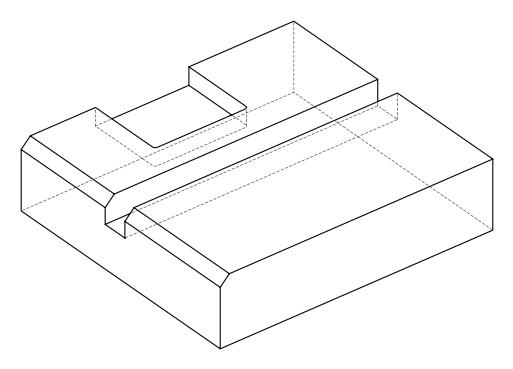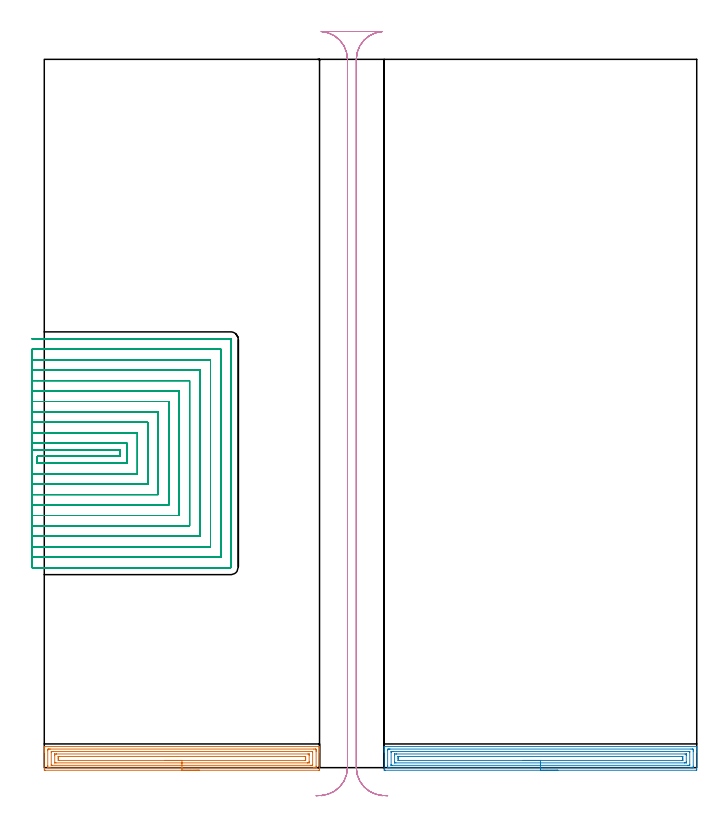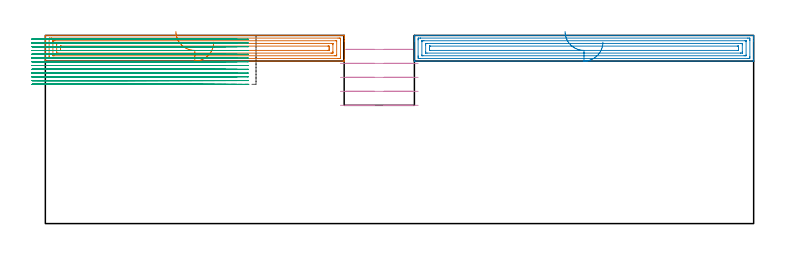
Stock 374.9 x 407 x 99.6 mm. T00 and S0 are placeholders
(PLAN: 4 operations, 2 tool changes, 134.1 min)
(1 AREA_MILL | FG_CHAMFER_SURFACE | UGT0205_001 | 6.61 min | 15271 mm3)
(2 AREA_MILL_1 | FG_CHAMFER_SURFACE_1 | UGT0205_001 | 7.47 min | 17251 mm3)
(3 MILL_SLOT | SLOT_PARTIAL_RECTANGULAR | NXT0201_009 | Follow Part, ap 2, ae 75% | 110.42 min | 402660 mm3)
(4 MILL_RECTANGULAR_SLOT | SLOT_RECTANGULAR | UGT0201_004 | Follow Part, ap 8, ae 75% | 9.59 min | 557612 mm3)
(TOOL UGT0205_001 | Chamfer Mill 20 x 3 x 45 deg. | D20 FL50 Z2)
(TOOL NXT0201_009 | ENDMILL 8mm [2P460-0800-NA 1630] | D8 FL26 Z6)
(TOOL UGT0201_004 | End Mill 32 mm | D32 FL53 Z6)
(OP 1 AREA_MILL)
G17 G21 G94 G90
T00 M6
G54
G17 G0 G90 X89.1 Y-1.5 S1061 M3
G43 Z109.6 H0
Z96.
G94 G1 X89.062 Z95.128 F250.
X88.948 Z94.263
X88.759 Z93.412
X88.497 Z92.58
X88.163 Z91.774
X87.76 Z91.
X87.292 Z90.264
X86.76 Z89.572
X86.171 Z88.929
X85.528 Z88.34
X84.836 Z87.808
X84.1 Z87.34
X83.326 Z86.937
X82.52 Z86.603
X81.688 Z86.341
X80.836 Z86.152
X79.972 Z86.038
X79.1 Z86.
X0.6
X0.276 Y-1.497 Z86.002
X0.01 Y-1.492 Z86.006
X0. Y-1.221 Z86.276
Y8.86 Z96.354
Y9.443 Z96.94
Y9.75 Z97.246
Y10.333 Z97.829
Y10.64 Z98.135
Y11.253 Z98.752
Y11.707 Z99.206
X0.007 Y12.059 Z99.55
X0.01 Y12.097 Z99.588
X0.154 Y12.1 Z99.6
X158.046
X158.19 Y12.097 Z99.588
X158.193 Y12.059 Z99.55
X158.2 Y11.707 Z99.206
Y11.253 Z98.752
Y10.64 Z98.135
Y9.443 Z96.94
Y8.86 Z96.354
Y-0.638 Z86.859
X158.198 Y-0.93 Z86.568
X158.193 Y-1.492 Z86.006
X158.165 Y-1.494 Z86.004
X157.6 Y-1.5 Z86.
X79.1
Y-0.086 Z87.414
X3.276
X2.427 Y-0.083 Z87.417
X2.384 Y-0.08 Z87.42
X2.01 Y-0.04 Z87.46
X2.003 Y0.34 Z87.84
X2.001 Y0.85 Z88.35
X2. Y1.233 Z88.733
X2.001 Y9.75 Z97.25
X2.002 Y10.13 Z97.63
X2.01 Y10.64 Z98.14
X2.344 Y10.68 Z98.18
X2.384 Y10.682 Z98.182
X3.23 Y10.686 Z98.186
X3.276
X154.924
X155.773 Y10.683 Z98.183
X155.816 Y10.68 Z98.18
X156.19 Y10.64 Z98.14
X156.197 Y10.26 Z97.76
X156.199 Y9.75 Z97.25
X156.2 Y9.367 Z96.867
X156.199 Y0.85 Z88.35
X156.198 Y0.47 Z87.97
X156.19 Y-0.04 Z87.46
X155.856 Y-0.08 Z87.42
X155.816 Y-0.082 Z87.418
X154.97 Y-0.086 Z87.414
X154.924
X79.1
Y1.328 Z88.828
X4.581 Y1.329 Z88.829
X4.168 Y1.33 Z88.83
X4.032 Y1.333 Z88.833
X4.016 Y1.335 Z88.835
X4.01 Y1.372 Z88.872
X4.003 Y1.461 Z88.961
X4.001 Y1.573 Z89.073
Y8.86 Z96.36
X4.002 Y9.025 Z96.525
X4.01 Y9.194 Z96.694
X4.022 Y9.265 Z96.765
X4.065 Y9.267 Z96.767
X4.168 Y9.269 Z96.769
X4.648 Y9.271 Z96.771
X5.06 Y9.272 Z96.772
X153.62 Y9.271 Z96.771
X154.032 Y9.269 Z96.769
X154.168 Y9.267 Z96.767
X154.184 Y9.265 Z96.765
X154.19 Y9.228 Z96.728
X154.196 Y9.139 Z96.639
X154.199 Y9.027 Z96.527
Y1.74 Z89.24
X154.198 Y1.575 Z89.075
X154.19 Y1.406 Z88.906
X154.178 Y1.335 Z88.835
X154.135 Y1.333 Z88.833
X154.032 Y1.33 Z88.83
X153.552 Y1.329 Z88.829
X153.14 Y1.328 Z88.828
X79.1
Y2.743 Z90.243
X6.731
X6.05 Y2.748 Z90.248
X6.017 Y2.749 Z90.249
X6.01 Y2.785 Z90.285
X6.005 Y2.882 Z90.382
X6.001 Y3.079 Z90.579
X6. Y7.08 Z94.58
X6.002 Y7.501 Z95.001
X6.005 Y7.711 Z95.211
X6.01 Y7.816 Z95.316
X6.021 Y7.851 Z95.351
X6.069 Y7.853 Z95.353
X6.844 Y7.857 Z95.357
X6.957
X151.469
X152.15 Y7.852 Z95.352
X152.183 Y7.851 Z95.351
X152.19 Y7.815 Z95.315
X152.195 Y7.718 Z95.218
X152.199 Y7.521 Z95.021
X152.2 Y7.128 Z94.628
Y3.52 Z91.02
X152.198 Y3.099 Z90.599
X152.195 Y2.889 Z90.389
X152.19 Y2.784 Z90.284
X152.179 Y2.749 Z90.249
X152.131 Y2.747 Z90.247
X151.356 Y2.743 Z90.243
X151.243
X79.1
Y4.157 Z91.657
X8.628
X8.374 Y4.158 Z91.658
X8.205 Y4.16 Z91.66
X8.071 Y4.164 Z91.664
X8.01 Y4.171 Z91.671
X8.008 Y4.202 Z91.702
X8.004 Y4.41 Z91.91
X8. Y5.036 Z92.536
Y5.3 Z92.8
Y5.927 Z93.427
X8.001 Y6.19 Z93.69
X8.005 Y6.347 Z93.847
X8.01 Y6.424 Z93.924
X8.012 Y6.436 Z93.936
X8.049 Y6.439 Z93.939
X8.121 Y6.441 Z93.941
X8.375 Y6.443 Z93.943
X8.628
X149.572
X149.826 Y6.442 Z93.942
X149.995 Y6.44 Z93.94
X150.129 Y6.436 Z93.936
X150.19 Y6.429 Z93.929
X150.192 Y6.398 Z93.898
X150.196 Y6.19 Z93.69
X150.2 Y5.563 Z93.063
Y5.3 Z92.8
Y4.673 Z92.173
X150.199 Y4.41 Z91.91
X150.195 Y4.253 Z91.753
X150.19 Y4.176 Z91.676
X150.188 Y4.164 Z91.664
X150.151 Y4.161 Z91.661
X150.079 Y4.159 Z91.659
X149.825 Y4.157 Z91.657
X149.572
X79.1
X78.228 Z91.695
X77.364 Z91.809
X76.512 Z91.998
X75.68 Z92.26
X74.874 Z92.594
X74.1 Z92.997
X73.364 Z93.465
X72.672 Z93.996
X72.029 Z94.586
X71.44 Z95.229
X70.908 Z95.921
X70.44 Z96.657
X70.037 Z97.431
X69.703 Z98.237
X69.441 Z99.069
X69.252 Z99.92
X69.138 Z100.785
X69.1 Z101.657
G0 Z109.6
M5
M2
(OP 2 AREA_MILL_1)
G17 G21 G94 G90
T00 M6
G54
G17 G0 G90 X295.1 Y-1.5 S1061 M3
G43 Z109.6 H0
Z96.
G94 G1 X295.062 Z95.128 F250.
X294.948 Z94.263
X294.759 Z93.412
X294.497 Z92.58
X294.163 Z91.774
X293.76 Z91.
X293.292 Z90.264
X292.76 Z89.572
X292.171 Z88.929
X291.528 Z88.34
X290.836 Z87.808
X290.1 Z87.34
X289.326 Z86.937
X288.52 Z86.603
X287.688 Z86.341
X286.837 Z86.152
X285.972 Z86.038
X285.1 Z86.
X195.899
X195.576 Y-1.497 Z86.001
X195.31 Y-1.492 Z86.006
X195.3 Y-1.222 Z86.275
Y8.86 Z96.354
Y9.444 Z96.941
Y9.75 Z97.246
Y10.334 Z97.83
Y10.64 Z98.135
Y11.251 Z98.75
Y11.708 Z99.207
X195.306 Y12.059 Z99.55
X195.31 Y12.097 Z99.588
X195.453 Y12.1 Z99.6
X374.747
X374.88 Y12.097 Z99.589
X374.894 Y12.069 Z99.56
X374.896 Y12.058 Z99.549
X374.897 Y11.715 Z99.214
Y11.241 Z98.74
X374.898 Y10.64 Z98.135
Y9.448 Z96.945
Y8.86 Z96.354
X374.9 Y-0.93 Z86.567
X374.898 Y-1.224 Z86.274
X374.89 Y-1.492 Z86.006
X374.622 Y-1.499 Z85.999
X285.1 Y-1.5 Z86.
Y-0.086 Z87.414
X198.575
X197.726 Y-0.083 Z87.417
X197.683 Y-0.08 Z87.42
X197.31 Y-0.04 Z87.46
X197.303 Y0.34 Z87.84
X197.301 Y0.85 Z88.35
X197.3 Y1.233 Z88.733
X197.301 Y9.75 Z97.25
X197.302 Y10.13 Z97.63
X197.31 Y10.64 Z98.14
X197.643 Y10.68 Z98.18
X197.683 Y10.682 Z98.182
X198.529 Y10.686 Z98.186
X198.575
X371.625
X372.474 Y10.683 Z98.183
X372.517 Y10.68 Z98.18
X372.888 Y10.64 Z98.14
X372.895 Y10.263 Z97.763
X372.897 Y9.75 Z97.25
X372.898 Y9.37 Z96.87
X372.899 Y0.85 Z88.35
X372.897 Y0.471 Z87.971
X372.89 Y-0.04 Z87.46
X372.557 Y-0.08 Z87.42
X372.517 Y-0.082 Z87.418
X371.671 Y-0.086 Z87.414
X371.625
X285.1
Y1.328 Z88.828
X199.88 Y1.329 Z88.829
X199.467 Y1.33 Z88.83
X199.331 Y1.333 Z88.833
X199.315 Y1.335 Z88.835
X199.309 Y1.374 Z88.874
X199.303 Y1.462 Z88.962
X199.301 Y1.573 Z89.073
X199.3 Y1.74 Z89.24
X199.301 Y8.86 Z96.36
X199.302 Y9.025 Z96.525
X199.31 Y9.193 Z96.693
X199.322 Y9.265 Z96.765
X199.365 Y9.267 Z96.767
X199.467 Y9.27 Z96.77
X199.947 Y9.271 Z96.771
X200.359 Y9.272 Z96.772
X370.32 Y9.271 Z96.771
X370.733 Y9.27 Z96.77
X370.869 Y9.267 Z96.767
X370.885 Y9.265 Z96.765
X370.89 Y9.222 Z96.722
X370.895 Y9.134 Z96.634
X370.897 Y9.025 Z96.525
X370.898 Y8.86 Z96.36
X370.899 Y1.74 Z89.24
X370.898 Y1.576 Z89.076
X370.889 Y1.408 Z88.908
X370.878 Y1.335 Z88.835
X370.835 Y1.333 Z88.833
X370.733 Y1.33 Z88.83
X370.253 Y1.329 Z88.829
X369.841 Y1.328 Z88.828
X285.1
Y2.743 Z90.243
X202.03
X201.35 Y2.748 Z90.248
X201.316 Y2.749 Z90.249
X201.31 Y2.785 Z90.285
X201.306 Y2.883 Z90.383
X201.302 Y3.079 Z90.579
X201.3 Y3.471 Z90.971
Y7.08 Z94.58
X201.302 Y7.501 Z95.001
X201.306 Y7.711 Z95.211
X201.31 Y7.815 Z95.315
X201.32 Y7.851 Z95.351
X201.369 Y7.852 Z95.352
X202.143 Y7.857 Z95.357
X202.256
X368.17
X368.85 Y7.851 Z95.351
X368.883
X368.888 Y7.813 Z95.313
X368.893 Y7.716 Z95.216
X368.896 Y7.521 Z95.021
X368.898 Y7.13 Z94.63
X368.899 Y3.52 Z91.02
X368.897 Y3.1 Z90.6
X368.893 Y2.89 Z90.39
X368.889 Y2.786 Z90.286
X368.88 Y2.749 Z90.249
X368.831 Y2.748 Z90.248
X368.057 Y2.743 Z90.243
X367.944
X285.1
Y4.157 Z91.657
X203.927
X203.674 Y4.158 Z91.658
X203.504 Y4.16 Z91.66
X203.37 Y4.164 Z91.664
X203.31 Y4.171 Z91.671
X203.308 Y4.202 Z91.702
X203.304 Y4.41 Z91.91
X203.3 Y5.036 Z92.536
Y5.3 Z92.8
Y5.926 Z93.426
X203.301 Y6.19 Z93.69
X203.304 Y6.346 Z93.846
X203.309 Y6.424 Z93.924
X203.312 Y6.436 Z93.936
X203.348 Y6.439 Z93.939
X203.42 Y6.441 Z93.941
X203.674 Y6.443 Z93.943
X203.927
X366.273
X366.527 Y6.442 Z93.942
X366.696 Y6.44 Z93.94
X366.83 Y6.436 Z93.936
X366.889 Y6.428 Z93.928
X366.891 Y6.398 Z93.898
X366.894 Y6.19 Z93.69
X366.898 Y5.566 Z93.066
X366.899 Y5.3 Z92.8
Y4.675 Z92.175
X366.898 Y4.41 Z91.91
X366.895 Y4.254 Z91.754
X366.891 Y4.177 Z91.677
X366.888 Y4.164 Z91.664
X366.852 Y4.161 Z91.661
X366.78 Y4.159 Z91.659
X366.526 Y4.157 Z91.657
X366.273
X285.1
X284.228 Z91.695
X283.364 Z91.809
X282.512 Z91.998
X281.68 Z92.26
X280.874 Z92.594
X280.1 Z92.997
X279.364 Z93.465
X278.672 Z93.996
X278.029 Z94.586
X277.44 Z95.229
X276.909 Z95.921
X276.44 Z96.657
X276.037 Z97.431
X275.703 Z98.237
X275.441 Z99.069
X275.252 Z99.92
X275.138 Z100.785
X275.1 Z101.657
G0 Z109.6
M5
M2
(OP 3 MILL_SLOT)
G17 G21 G94 G90
T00 M6
G54
G17 G0 G90 X-7. Y182.4 S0 M3
G43 Z109.6 H1
Z97.608
G94 G1 X-4. F250.
X43.5 F500.
Y178.9
X-4.
Y174.9
X47.5
Y186.4
X-4.
X-7. F250.
Y168.9
X-4.
X53.5 F500.
Y192.4
X-4.
X-7. F250.
Y162.9
X-4.
X59.5 F500.
Y198.4
X-4.
X-7. F250.
Y156.9
X-4.
X65.5 F500.
Y204.4
X-4.
X-7. F250.
Y150.9
X-4.
X71.5 F500.
Y210.4
X-4.
X-7. F250.
Y144.9
X-4.
X77.5 F500.
Y216.4
X-4.
X-7. F250.
Y138.9
X-4.
X83.5 F500.
Y222.4
X-4.
X-7. F250.
Y132.9
X-4.
X89.5 F500.
Y228.4
X-4.
X-7. F250.
Y126.9
X-4.
X95.5 F500.
Y234.4
X-4.
X-7. F250.
Y120.9
X-4.
X101.5 F500.
Y240.4
X-4.
X-7. F250.
Y114.9
X-4.
X107.1 F500.
G3 X107.5 Y115.3 R0.4
G1 Y246.
G3 X107.1 Y246.4 R0.4
G1 X-4.
X-7. F250.
G0 Y182.4 Z95.615
G1 X-4.
X43.5 F500.
Y178.9
X-4.
Y174.9
X47.5
Y186.4
X-4.
X-7. F250.
Y168.9
X-4.
X53.5 F500.
Y192.4
X-4.
X-7. F250.
Y162.9
X-4.
X59.5 F500.
Y198.4
X-4.
X-7. F250.
Y156.9
X-4.
X65.5 F500.
Y204.4
X-4.
X-7. F250.
Y150.9
X-4.
X71.5 F500.
Y210.4
X-4.
X-7. F250.
Y144.9
X-4.
X77.5 F500.
Y216.4
X-4.
X-7. F250.
Y138.9
X-4.
X83.5 F500.
Y222.4
X-4.
X-7. F250.
Y132.9
X-4.
X89.5 F500.
Y228.4
X-4.
X-7. F250.
Y126.9
X-4.
X95.5 F500.
Y234.4
X-4.
X-7. F250.
Y120.9
X-4.
X101.5 F500.
Y240.4
X-4.
X-7. F250.
Y114.9
X-4.
X107.1 F500.
G3 X107.5 Y115.3 R0.4
G1 Y246.
G3 X107.1 Y246.4 R0.4
G1 X-4.
X-7. F250.
G0 Y182.4 Z93.623
G1 X-4.
X43.5 F500.
Y178.9
X-4.
Y174.9
X47.5
Y186.4
X-4.
X-7. F250.
Y168.9
X-4.
X53.5 F500.
Y192.4
X-4.
X-7. F250.
Y162.9
X-4.
X59.5 F500.
Y198.4
X-4.
X-7. F250.
Y156.9
X-4.
X65.5 F500.
Y204.4
X-4.
X-7. F250.
Y150.9
X-4.
X71.5 F500.
Y210.4
X-4.
X-7. F250.
Y144.9
X-4.
X77.5 F500.
Y216.4
X-4.
X-7. F250.
Y138.9
X-4.
X83.5 F500.
Y222.4
X-4.
X-7. F250.
Y132.9
X-4.
X89.5 F500.
Y228.4
X-4.
X-7. F250.
Y126.9
X-4.
X95.5 F500.
Y234.4
X-4.
X-7. F250.
Y120.9
X-4.
X101.5 F500.
Y240.4
X-4.
X-7. F250.
Y114.9
X-4.
X107.1 F500.
G3 X107.5 Y115.3 R0.4
G1 Y246.
G3 X107.1 Y246.4 R0.4
G1 X-4.
X-7. F250.
G0 Y182.4 Z91.631
G1 X-4.
X43.5 F500.
Y178.9
X-4.
Y174.9
X47.5
Y186.4
X-4.
X-7. F250.
Y168.9
X-4.
X53.5 F500.
Y192.4
X-4.
X-7. F250.
Y162.9
X-4.
X59.5 F500.
Y198.4
X-4.
X-7. F250.
Y156.9
X-4.
X65.5 F500.
Y204.4
X-4.
X-7. F250.
Y150.9
X-4.
X71.5 F500.
Y210.4
X-4.
X-7. F250.
Y144.9
X-4.
X77.5 F500.
Y216.4
X-4.
X-7. F250.
Y138.9
X-4.
X83.5 F500.
Y222.4
X-4.
X-7. F250.
Y132.9
X-4.
X89.5 F500.
Y228.4
X-4.
X-7. F250.
Y126.9
X-4.
X95.5 F500.
Y234.4
X-4.
X-7. F250.
Y120.9
X-4.
X101.5 F500.
Y240.4
X-4.
X-7. F250.
Y114.9
X-4.
X107.1 F500.
G3 X107.5 Y115.3 R0.4
G1 Y246.
G3 X107.1 Y246.4 R0.4
G1 X-4.
X-7. F250.
G0 Y182.4 Z89.638
G1 X-4.
X43.5 F500.
Y178.9
X-4.
Y174.9
X47.5
Y186.4
X-4.
X-7. F250.
Y168.9
X-4.
X53.5 F500.
Y192.4
X-4.
X-7. F250.
Y162.9
X-4.
X59.5 F500.
Y198.4
X-4.
X-7. F250.
Y156.9
X-4.
X65.5 F500.
Y204.4
X-4.
X-7. F250.
Y150.9
X-4.
X71.5 F500.
Y210.4
X-4.
X-7. F250.
Y144.9
X-4.
X77.5 F500.
Y216.4
X-4.
X-7. F250.
Y138.9
X-4.
X83.5 F500.
Y222.4
X-4.
X-7. F250.
Y132.9
X-4.
X89.5 F500.
Y228.4
X-4.
X-7. F250.
Y126.9
X-4.
X95.5 F500.
Y234.4
X-4.
X-7. F250.
Y120.9
X-4.
X101.5 F500.
Y240.4
X-4.
X-7. F250.
Y114.9
X-4.
X107.1 F500.
G3 X107.5 Y115.3 R0.4
G1 Y246.
G3 X107.1 Y246.4 R0.4
G1 X-4.
X-7. F250.
G0 Y182.4 Z87.646
G1 X-4.
X43.5 F500.
Y178.9
X-4.
Y174.9
X47.5
Y186.4
X-4.
X-7. F250.
Y168.9
X-4.
X53.5 F500.
Y192.4
X-4.
X-7. F250.
Y162.9
X-4.
X59.5 F500.
Y198.4
X-4.
X-7. F250.
Y156.9
X-4.
X65.5 F500.
Y204.4
X-4.
X-7. F250.
Y150.9
X-4.
X71.5 F500.
Y210.4
X-4.
X-7. F250.
Y144.9
X-4.
X77.5 F500.
Y216.4
X-4.
X-7. F250.
Y138.9
X-4.
X83.5 F500.
Y222.4
X-4.
X-7. F250.
Y132.9
X-4.
X89.5 F500.
Y228.4
X-4.
X-7. F250.
Y126.9
X-4.
X95.5 F500.
Y234.4
X-4.
X-7. F250.
Y120.9
X-4.
X101.5 F500.
Y240.4
X-4.
X-7. F250.
Y114.9
X-4.
X107.1 F500.
G3 X107.5 Y115.3 R0.4
G1 Y246.
G3 X107.1 Y246.4 R0.4
G1 X-4.
X-7. F250.
G0 Y182.4 Z85.654
G1 X-4.
X43.5 F500.
Y178.9
X-4.
Y174.9
X47.5
Y186.4
X-4.
X-7. F250.
Y168.9
X-4.
X53.5 F500.
Y192.4
X-4.
X-7. F250.
Y162.9
X-4.
X59.5 F500.
Y198.4
X-4.
X-7. F250.
Y156.9
X-4.
X65.5 F500.
Y204.4
X-4.
X-7. F250.
Y150.9
X-4.
X71.5 F500.
Y210.4
X-4.
X-7. F250.
Y144.9
X-4.
X77.5 F500.
Y216.4
X-4.
X-7. F250.
Y138.9
X-4.
X83.5 F500.
Y222.4
X-4.
X-7. F250.
Y132.9
X-4.
X89.5 F500.
Y228.4
X-4.
X-7. F250.
Y126.9
X-4.
X95.5 F500.
Y234.4
X-4.
X-7. F250.
Y120.9
X-4.
X101.5 F500.
Y240.4
X-4.
X-7. F250.
Y114.9
X-4.
X107.1 F500.
G3 X107.5 Y115.3 R0.4
G1 Y246.
G3 X107.1 Y246.4 R0.4
G1 X-4.
X-7. F250.
G0 Y182.4 Z83.662
G1 X-4.
X43.5 F500.
Y178.9
X-4.
Y174.9
X47.5
Y186.4
X-4.
X-7. F250.
Y168.9
X-4.
X53.5 F500.
Y192.4
X-4.
X-7. F250.
Y162.9
X-4.
X59.5 F500.
Y198.4
X-4.
X-7. F250.
Y156.9
X-4.
X65.5 F500.
Y204.4
X-4.
X-7. F250.
Y150.9
X-4.
X71.5 F500.
Y210.4
X-4.
X-7. F250.
Y144.9
X-4.
X77.5 F500.
Y216.4
X-4.
X-7. F250.
Y138.9
X-4.
X83.5 F500.
Y222.4
X-4.
X-7. F250.
Y132.9
X-4.
X89.5 F500.
Y228.4
X-4.
X-7. F250.
Y126.9
X-4.
X95.5 F500.
Y234.4
X-4.
X-7. F250.
Y120.9
X-4.
X101.5 F500.
Y240.4
X-4.
X-7. F250.
Y114.9
X-4.
X107.1 F500.
G3 X107.5 Y115.3 R0.4
G1 Y246.
G3 X107.1 Y246.4 R0.4
G1 X-4.
X-7. F250.
G0 Y182.4 Z81.669
G1 X-4.
X43.5 F500.
Y178.9
X-4.
Y174.9
X47.5
Y186.4
X-4.
X-7. F250.
Y168.9
X-4.
X53.5 F500.
Y192.4
X-4.
X-7. F250.
Y162.9
X-4.
X59.5 F500.
Y198.4
X-4.
X-7. F250.
Y156.9
X-4.
X65.5 F500.
Y204.4
X-4.
X-7. F250.
Y150.9
X-4.
X71.5 F500.
Y210.4
X-4.
X-7. F250.
Y144.9
X-4.
X77.5 F500.
Y216.4
X-4.
X-7. F250.
Y138.9
X-4.
X83.5 F500.
Y222.4
X-4.
X-7. F250.
Y132.9
X-4.
X89.5 F500.
Y228.4
X-4.
X-7. F250.
Y126.9
X-4.
X95.5 F500.
Y234.4
X-4.
X-7. F250.
Y120.9
X-4.
X101.5 F500.
Y240.4
X-4.
X-7. F250.
Y114.9
X-4.
X107.1 F500.
G3 X107.5 Y115.3 R0.4
G1 Y246.
G3 X107.1 Y246.4 R0.4
G1 X-4.
X-7. F250.
G0 Y182.4 Z79.677
G1 X-4.
X43.5 F500.
Y178.9
X-4.
Y174.9
X47.5
Y186.4
X-4.
X-7. F250.
Y168.9
X-4.
X53.5 F500.
Y192.4
X-4.
X-7. F250.
Y162.9
X-4.
X59.5 F500.
Y198.4
X-4.
X-7. F250.
Y156.9
X-4.
X65.5 F500.
Y204.4
X-4.
X-7. F250.
Y150.9
X-4.
X71.5 F500.
Y210.4
X-4.
X-7. F250.
Y144.9
X-4.
X77.5 F500.
Y216.4
X-4.
X-7. F250.
Y138.9
X-4.
X83.5 F500.
Y222.4
X-4.
X-7. F250.
Y132.9
X-4.
X89.5 F500.
Y228.4
X-4.
X-7. F250.
Y126.9
X-4.
X95.5 F500.
Y234.4
X-4.
X-7. F250.
Y120.9
X-4.
X101.5 F500.
Y240.4
X-4.
X-7. F250.
Y114.9
X-4.
X107.1 F500.
G3 X107.5 Y115.3 R0.4
G1 Y246.
G3 X107.1 Y246.4 R0.4
G1 X-4.
X-7. F250.
G0 Y182.4 Z77.685
G1 X-4.
X43.5 F500.
Y178.9
X-4.
Y174.9
X47.5
Y186.4
X-4.
X-7. F250.
Y168.9
X-4.
X53.5 F500.
Y192.4
X-4.
X-7. F250.
Y162.9
X-4.
X59.5 F500.
Y198.4
X-4.
X-7. F250.
Y156.9
X-4.
X65.5 F500.
Y204.4
X-4.
X-7. F250.
Y150.9
X-4.
X71.5 F500.
Y210.4
X-4.
X-7. F250.
Y144.9
X-4.
X77.5 F500.
Y216.4
X-4.
X-7. F250.
Y138.9
X-4.
X83.5 F500.
Y222.4
X-4.
X-7. F250.
Y132.9
X-4.
X89.5 F500.
Y228.4
X-4.
X-7. F250.
Y126.9
X-4.
X95.5 F500.
Y234.4
X-4.
X-7. F250.
Y120.9
X-4.
X101.5 F500.
Y240.4
X-4.
X-7. F250.
Y114.9
X-4.
X107.1 F500.
G3 X107.5 Y115.3 R0.4
G1 Y246.
G3 X107.1 Y246.4 R0.4
G1 X-4.
X-7. F250.
G0 Y182.4 Z75.692
G1 X-4.
X43.5 F500.
Y178.9
X-4.
Y174.9
X47.5
Y186.4
X-4.
X-7. F250.
Y168.9
X-4.
X53.5 F500.
Y192.4
X-4.
X-7. F250.
Y162.9
X-4.
X59.5 F500.
Y198.4
X-4.
X-7. F250.
Y156.9
X-4.
X65.5 F500.
Y204.4
X-4.
X-7. F250.
Y150.9
X-4.
X71.5 F500.
Y210.4
X-4.
X-7. F250.
Y144.9
X-4.
X77.5 F500.
Y216.4
X-4.
X-7. F250.
Y138.9
X-4.
X83.5 F500.
Y222.4
X-4.
X-7. F250.
Y132.9
X-4.
X89.5 F500.
Y228.4
X-4.
X-7. F250.
Y126.9
X-4.
X95.5 F500.
Y234.4
X-4.
X-7. F250.
Y120.9
X-4.
X101.5 F500.
Y240.4
X-4.
X-7. F250.
Y114.9
X-4.
X107.1 F500.
G3 X107.5 Y115.3 R0.4
G1 Y246.
G3 X107.1 Y246.4 R0.4
G1 X-4.
X-7. F250.
G0 Y182.4 Z73.7
G1 X-4.
X43.5 F500.
Y178.9
X-4.
Y174.9
X47.5
Y186.4
X-4.
X-7. F250.
Y168.9
X-4.
X53.5 F500.
Y192.4
X-4.
X-7. F250.
Y162.9
X-4.
X59.5 F500.
Y198.4
X-4.
X-7. F250.
Y156.9
X-4.
X65.5 F500.
Y204.4
X-4.
X-7. F250.
Y150.9
X-4.
X71.5 F500.
Y210.4
X-4.
X-7. F250.
Y144.9
X-4.
X77.5 F500.
Y216.4
X-4.
X-7. F250.
Y138.9
X-4.
X83.5 F500.
Y222.4
X-4.
X-7. F250.
Y132.9
X-4.
X89.5 F500.
Y228.4
X-4.
X-7. F250.
Y126.9
X-4.
X95.5 F500.
Y234.4
X-4.
X-7. F250.
Y120.9
X-4.
X101.5 F500.
Y240.4
X-4.
X-7. F250.
Y114.9
X-4.
X107.1 F500.
G3 X107.5 Y115.3 R0.4
G1 Y246.
G3 X107.1 Y246.4 R0.4
G1 X-4.
X-7. F250.
G0 Z109.6
M5
M2
(OP 4 MILL_RECTANGULAR_SLOT)
G17 G21 G94 G90
T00 M6
G54
G17 G0 G90 X194.363 Y-16.252 S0 M3
G43 Z109.6 H0
Z92.2
G94 G1 X191.451 Y-15.53 F250.
G2 X179.3 Y0. R16. F500.
G1 Y407.
G2 X194.321 Y422.97 R16.
G1 Y423.
X159.179
Y422.97
G2 X174.2 Y407. R16.
G1 Y0.
G2 X162.05 Y-15.53 R16.
G1 X159.138 Y-16.252 F250.
G0 X197.315 Y-16.154 Z84.8
G1 X194.321 Y-15.97
G2 X179.3 Y0. R16. F500.
G1 Y407.
G2 X194.321 Y422.97 R16.
G1 Y423.
X159.179
Y422.97
G2 X174.2 Y407. R16.
G1 Y0.
G2 X159.179 Y-15.97 R16.
G1 X156.185 Y-16.154 F250.
G0 X197.315 Z77.4
G1 X194.321 Y-15.97
G2 X179.3 Y0. R16. F500.
G1 Y407.
G2 X194.321 Y422.97 R16.
G1 Y423.
X159.179
Y422.97
G2 X174.2 Y407. R16.
G1 Y0.
G2 X159.179 Y-15.97 R16.
G1 X156.185 Y-16.154 F250.
G0 X197.315 Z70.
G1 X194.321 Y-15.97
G2 X179.3 Y0. R16. F500.
G1 Y407.
G2 X194.321 Y422.97 R16.
G1 Y423.
X159.179
Y422.97
G2 X174.2 Y407. R16.
G1 Y0.
G2 X159.179 Y-15.97 R16.
G1 X156.185 Y-16.154 F250.
G0 X197.315 Z62.6
G1 X194.321 Y-15.97
G2 X179.3 Y0. R16. F500.
G1 Y407.
G2 X194.321 Y422.97 R16.
G1 Y423.
X159.179
Y422.97
G2 X174.2 Y407. R16.
G1 Y0.
G2 X159.179 Y-15.97 R16.
G1 X156.185 Y-16.154 F250.
G0 Z109.6
M5
M2
